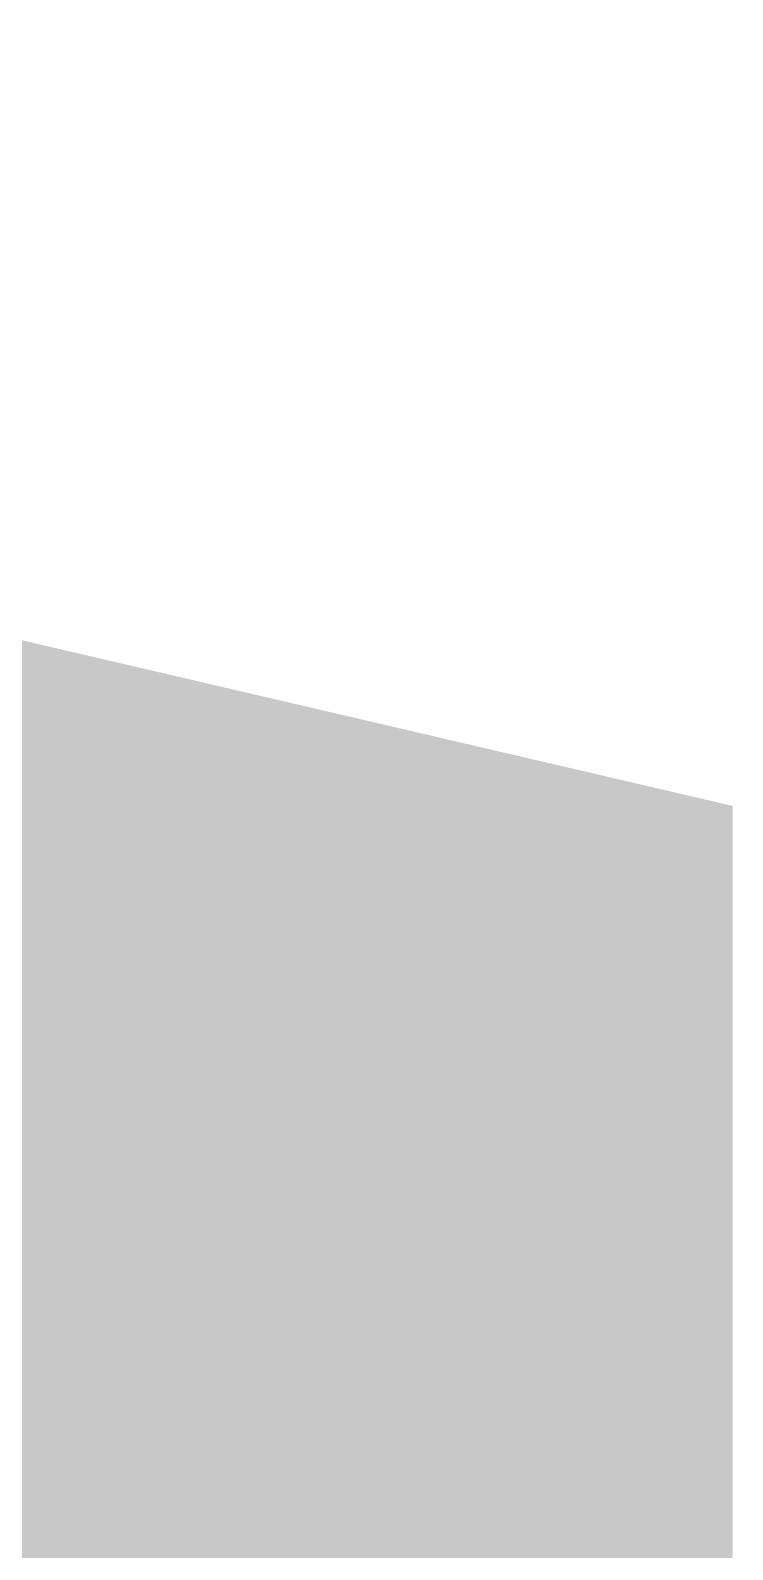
# Paper-space layout '01 Общая пространственная схема' of a CAD drawing. Header units: millimetres. Extents: x 10 to 584, y 10 to 410.
# Drawn here: x 211.32 to 232.95, y 229.78 to 276.58 of the extents above; entities that cross this region are included whole.
import ezdxf

# ---------------------------------------------------------------- set-up
doc = ezdxf.new("R2010")
doc.units = ezdxf.units.MM
doc.layers.add('P_FILL', color=7, linetype='Continuous', lineweight=0, true_color=0xe8e9e2)

psp = doc.layouts.new('01 Общая пространственная схема')

# ---------------------------------------------------------------- hatches: boundary and pattern name
at = {"layer": 'P_FILL', "true_color": 0xb5b4ab}
psp.add_hatch(color=7, dxfattribs=at).paths.add_polyline_path([(70.047, 230.856), (126.597, 277.479), (128.876, 276.948), (174.457, 266.323), (173.246, 265.324), (127.665, 275.949), (73.538, 231.324), (175.335, 207.596), (229.462, 252.221), (183.881, 262.845), (185.093, 263.845), (230.674, 253.22), (232.953, 252.689), (176.403, 206.066), (174.124, 206.597), (72.326, 230.325), (70.047, 230.856)])
at = {"layer": 'P_FILL', "true_color": 0xa8a79f}
psp.add_hatch(color=7, dxfattribs=at).paths.add_polyline_path([(183.881, 235.779), (183.881, 262.845), (229.462, 252.221), (229.462, 225.155), (183.881, 235.779)])
at = {"layer": 'P_FILL', "true_color": 0x94938c}
for points in [[(229.462, 225.155), (229.462, 252.221), (230.674, 253.22), (230.674, 226.154), (229.462, 225.155)], [(232.953, 225.623), (176.403, 179), (176.403, 206.066), (232.953, 252.689), (232.953, 225.623)]]:
    psp.add_hatch(color=7, dxfattribs=at).paths.add_polyline_path(points)

doc.saveas('drawing.dxf')
